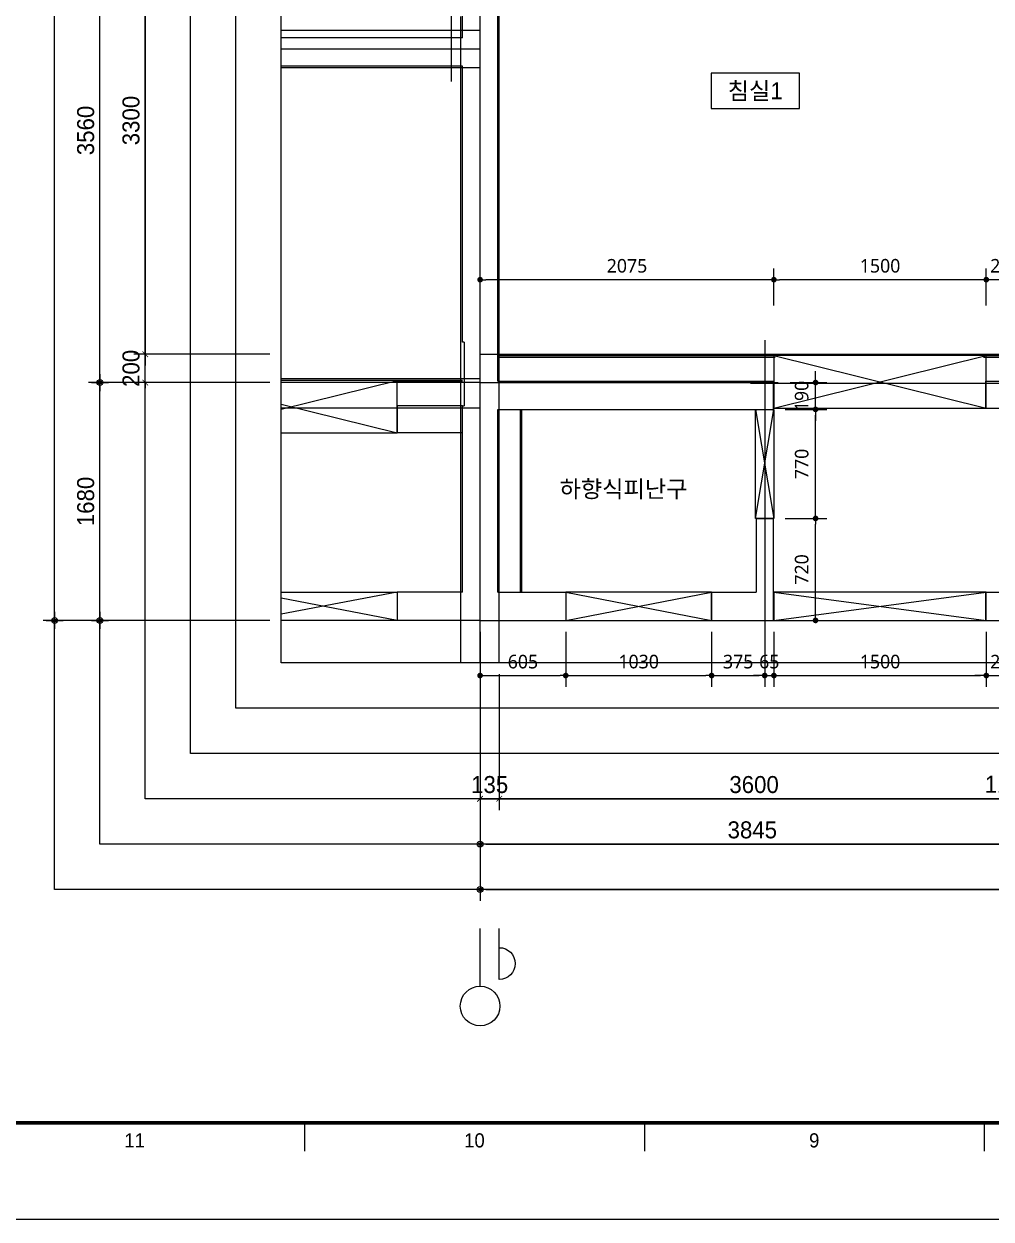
# Model space of a CAD drawing. Header units: millimetres. Extents: x 0 to 92204, y -190080 to 23760.
# Drawn here: x 7658 to 14489, y -23760 to -15320 of the extents above; entities that cross this region are included whole.
import ezdxf
from ezdxf.enums import TextEntityAlignment as Align
from ezdxf.xclip import XClip

# ---------------------------------------------------------------- set-up
doc = ezdxf.new("R2010")
doc.units = ezdxf.units.MM
doc.header["$LTSCALE"] = 100
doc.header["$XCLIPFRAME"] = 0
doc.linetypes.add('AUDIT_D_220706163347-0', pattern=[0])
doc.linetypes.add('CEN', pattern=[62, 60, -1, 0, -1])
doc.layers.get('defpoints').update_dxf_attribs({"color": 139})
for name, color, linetype in [('A-치수', 7, 'AUDIT_D_220706163347-0'), ('AA-BORD-FORM', 7, 'Continuous'), ('AA-BORD-TEXT', 3, 'Continuous'), ('AA-XXXX-DIMS', 7, 'Continuous'), ('CEN_CON', 1, 'CEN'), ('CEN_WALL', 12, 'CEN'), ('CONC', 2, 'Continuous'), ('DIM', 7, 'AUDIT_D_220706163347-0'), ('ELE3_CON', 7, 'Continuous'), ('MC', 135, 'Continuous'), ('WAL', 3, 'Continuous'), ('WAL_DRY', 7, 'Continuous'), ('실명', 3, 'AUDIT_D_220706163347-0'), ('실명박스', 7, 'AUDIT_D_220706163347-0'), ('창호-open', 4, 'Continuous')]:
    doc.layers.add(name, color=color, linetype=linetype)
doc.styles.add('HAUD01', font='Dotum.ttf')
doc.styles.add('맑은 고딕', font='malgun.ttf')
doc.styles.add('맑은고딕', font='malgun.ttf', dxfattribs={"width": 0.9})
doc.dimstyles.new('DIM_40', dxfattribs={"dimscale": 40, "dimtxt": 3, "dimasz": 1, "dimexe": 2, "dimexo": 2, "dimgap": 1, "dimtad": 1, "dimdec": 0, "dimzin": 0, "dimdsep": 46, "dimtxsty": '맑은고딕', "dimblk1": 'DIMDOT', "dimblk2": 'DIMDOT', "dimsah": 1, "dimcen": 0.09, "dimdle": 2, "dimclrd": 7, "dimclre": 7, "dimclrt": 3, "dimadec": 0, "dimazin": 0, "dimtfac": 1, "dimtdec": 0, "dimtix": 1, "dimtmove": 2, "dimatfit": 3, "dimldrblk": 'DIMDOT', "dimfxl": 2, "dimtolj": 1, "dimtzin": 0, "dimarcsym": 0})
doc.dimstyles.new('MCDIM_40', dxfattribs={"dimscale": 40, "dimtxt": 3, "dimasz": 1, "dimexe": 2, "dimexo": 2, "dimgap": 1, "dimtad": 1, "dimdec": 0, "dimzin": 0, "dimdsep": 46, "dimtxsty": '맑은고딕', "dimblk1": 'ARCHTICK', "dimblk2": 'ARCHTICK', "dimsah": 1, "dimcen": 0.09, "dimdle": 2, "dimclrd": 7, "dimclre": 7, "dimclrt": 3, "dimadec": 0, "dimazin": 0, "dimtfac": 1, "dimtdec": 0, "dimtix": 1, "dimtmove": 2, "dimatfit": 3, "dimldrblk": 'ARCHTICK', "dimfxl": 1, "dimtolj": 1, "dimtzin": 0, "dimarcsym": 0})
doc.dimstyles.new('NDIM40-in', dxfattribs={"dimscale": 40, "dimtxt": 2.4, "dimasz": 1, "dimexe": 2, "dimexo": 2, "dimgap": 1.2, "dimtad": 1, "dimdec": 0, "dimrnd": 0.25, "dimzin": 0, "dimdsep": 46, "dimtxsty": '맑은 고딕', "dimblk": 'DOT', "dimcen": 5, "dimclrd": 256, "dimclre": 256, "dimclrt": 3, "dimadec": 0, "dimazin": 0, "dimtfac": 1, "dimtdec": 0, "dimtix": 1, "dimtmove": 2, "dimatfit": 1, "dimldrblk": 'DIMDOT', "dimfxl": 0, "dimtolj": 1, "dimtzin": 0, "dimarcsym": 0})

# ---------------------------------------------------------------- blocks, each defined once
blk = doc.blocks.new('U-76B(기본)', base_point=(218292.1, 9215.4))
at = {"layer": 'CEN_CON'}
for p, q in [((203612.1, 19750.4), (212132.1, 19750.4)), ((203912.1, 19750.4), (203912.1, 8915.4)), ((205592.1, 19750.4), (205592.1, 17645.4))]:
    blk.add_line(p, q, dxfattribs=at)
at = {"layer": 'CEN_WALL'}
for p, q in [((205587.1, 17840.4), (205587.1, 15695.4)), ((205892.1, 17740.4), (203612.1, 17740.4))]:
    blk.add_line(p, q, dxfattribs=at)
at = {"layer": 'CONC'}
for p, q in [((203912.1, 19750.4), (203912.1, 19145.4)), ((204112.1, 19625.4), (204112.1, 19145.4)), ((204112.1, 19625.4), (205402.1, 19625.4)), ((205402.1, 19625.4), (205402.1, 17680.4)), ((205602.1, 19625.4), (205602.1, 17680.4)), ((205602.1, 19625.4), (210137.1, 19625.4)), ((204112.1, 19145.4), (203912.1, 19145.4)), ((203912.1, 18115.4), (203912.1, 17680.4)), ((204112.1, 18115.4), (203912.1, 18115.4)), ((204112.1, 18115.4), (204112.1, 17800.4)), ((204632.1, 17800.4), (204112.1, 17800.4)), ((204632.1, 17800.4), (204632.1, 17680.4)), ((204632.1, 17680.4), (203912.1, 17680.4)), ((205602.1, 17680.4), (205402.1, 17680.4)), ((203912.1, 16180.4), (203912.1, 15805.4)), ((204112.1, 16180.4), (203912.1, 16180.4)), ((204112.1, 16180.4), (204112.1, 16055.4))]:
    blk.add_line(p, q, dxfattribs=at)
at = {"layer": 'ELE3_CON'}
for p, q in [((203912.1, 19145.4), (203912.1, 18115.4)), ((204112.1, 16180.4), (204112.1, 17680.4))]:
    blk.add_line(p, q, dxfattribs=at)
at = {"layer": 'MC'}
for p, q in [((205792.1, 19750.4), (205792.1, 15695.4)), ((203612.1, 19615.4), (212132.1, 19615.4))]:
    blk.add_line(p, q, dxfattribs=at)
at = {"layer": 'WAL'}
for p, q in [((205412.1, 16180.4), (205412.1, 15635.4)), ((205602.1, 16180.4), (205412.1, 16180.4)), ((205602.1, 16180.4), (205602.1, 15825.4))]:
    blk.add_line(p, q, dxfattribs=at)
at = {"layer": 'WAL_DRY'}
for p, q in [((205772.1, 19625.4), (205772.1, 17665.4)), ((205782.1, 19625.4), (205782.1, 17665.4)), ((204112.1, 19465.4), (205402.1, 19465.4)), ((204112.1, 19455.4), (205402.1, 19455.4)), ((205772.1, 16195.4), (205772.1, 15995.4)), ((205782.1, 16195.4), (205782.1, 16005.4))]:
    blk.add_line(p, q, dxfattribs=at)
blk = doc.blocks.new('U-76A(기본)', base_point=(206307.1, 38575.4))
at = {"layer": 'CEN_CON'}
for p, q in [((206307.1, 38275.4), (206307.1, 45600.4)), ((206307.1, 42610.4), (208262.1, 42610.4)), ((206307.1, 38575.4), (220942.1, 38575.4))]:
    blk.add_line(p, q, dxfattribs=at)
at = {"layer": 'CEN_WALL'}
blk.add_line((206307.1, 40075.4), (216702.1, 40075.4), dxfattribs=at)
at = {"layer": 'CONC'}
for p, q in [((206432.1, 42690.4), (206432.1, 44800.4)), ((206432.1, 42690.4), (208152.1, 42690.4)), ((206432.1, 42490.4), (208152.1, 42490.4)), ((206432.1, 40540.4), (206432.1, 42490.4)), ((206419.1, 40540.4), (206419.1, 40090.4)), ((206419.1, 40540.4), (206432.1, 40540.4)), ((206432.1, 40090.4), (206419.1, 40090.4)), ((206432.1, 38775.4), (206432.1, 40090.4)), ((206432.1, 38775.4), (206892.1, 38775.4)), ((206892.1, 38775.4), (206892.1, 38575.4)), ((206307.1, 38575.4), (206892.1, 38575.4))]:
    blk.add_line(p, q, dxfattribs=at)
at = {"layer": 'ELE3_CON'}
blk.add_line((208692.1, 38775.4), (206892.1, 38775.4), dxfattribs=at)
at = {"layer": 'MC'}
for p, q in [((206512.1, 45600.4), (206512.1, 42380.4)), ((206442.1, 38275.4), (206442.1, 42840.4)), ((206307.1, 42740.4), (208262.1, 42740.4)), ((212282.1, 42480.4), (206307.1, 42480.4)), ((206307.1, 40280.4), (216702.1, 40280.4))]:
    blk.add_line(p, q, dxfattribs=at)
at = {"layer": 'WAL'}
for p, q in [((206432.1, 40090.4), (206892.1, 40090.4)), ((206892.1, 40090.4), (206892.1, 39900.4)), ((206432.1, 39900.4), (206892.1, 39900.4))]:
    blk.add_line(p, q, dxfattribs=at)
at = {"layer": 'WAL_DRY'}
for p, q in [((206432.1, 40270.4), (206907.1, 40270.4)), ((206432.1, 40260.4), (206907.1, 40260.4))]:
    blk.add_line(p, q, dxfattribs=at)
blk = doc.blocks.new('DIMDOT')
at = {"layer": 'AA-XXXX-DIMS'}
for p, q in [((-1.5, 0), (1.5, 0)), ((0, -1.5), (0, 1.5))]:
    blk.add_line(p, q, dxfattribs=at)
for radius in [0.5, 0.25]:
    blk.add_circle((0, 0), radius, dxfattribs=at)
blk = doc.blocks.new('*D3030')
at = {"layer": 'defpoints', "color": 0, "transparency": 16777216}
for p in [(7874.9, -28137.1), (9474.9, -28137.1), (9474.9, -43292.1)]:
    blk.add_point(p, dxfattribs=at)
at = {"layer": 'DIM', "color": 7, "lineweight": -2, "transparency": 16777216}
for p, q in [((9394.9, -28137.1), (7794.9, -28137.1)), ((7874.9, -43252.1), (7874.9, -28177.1)), ((9394.9, -43292.1), (7794.9, -43292.1))]:
    blk.add_line(p, q, dxfattribs=at)
at = {"layer": 'DIM', "color": 7, "lineweight": -2, "transparency": 16777216, "xscale": 40, "yscale": 40, "zscale": 40}
for p, rotation in [((7874.9, -28137.1), 90), ((7874.9, -43292.1), 270)]:
    blk.add_blockref('DIMDOT', p, dxfattribs=dict(at, rotation=rotation))
at = {"layer": 'DIM', "color": 3, "transparency": 16777216, "insert": (7772.6, -35834.6), "char_height": 120, "attachment_point": 5, "rotation": 90, "style": 'HAUD01'}
blk.add_mtext('\\A1;15155', dxfattribs=at)
blk = doc.blocks.new('*D3031')
at = {"layer": 'defpoints', "color": 0, "transparency": 16777216}
for p in [(8194.9, -41612.1), (9474.9, -41612.1), (9474.9, -43292.1)]:
    blk.add_point(p, dxfattribs=at)
at = {"layer": 'DIM', "color": 7, "lineweight": -2, "transparency": 16777216}
for p, q in [((9394.9, -41612.1), (8114.9, -41612.1)), ((8194.9, -43252.1), (8194.9, -41652.1)), ((9394.9, -43292.1), (8114.9, -43292.1))]:
    blk.add_line(p, q, dxfattribs=at)
at = {"layer": 'DIM', "color": 7, "lineweight": -2, "transparency": 16777216, "xscale": 40, "yscale": 40, "zscale": 40}
for p, rotation in [((8194.9, -41612.1), 90), ((8194.9, -43292.1), 270)]:
    blk.add_blockref('DIMDOT', p, dxfattribs=dict(at, rotation=rotation))
at = {"layer": 'DIM', "color": 3, "transparency": 16777216, "insert": (8094.8, -42452.1), "char_height": 120, "attachment_point": 5, "rotation": 90, "style": 'HAUD01'}
blk.add_mtext('\\A1;1680', dxfattribs=at)
blk = doc.blocks.new('*D3032')
at = {"layer": 'defpoints', "color": 0, "transparency": 16777216}
for p in [(8194.9, -38052.1), (9474.9, -38052.1), (9474.9, -41612.1)]:
    blk.add_point(p, dxfattribs=at)
at = {"layer": 'DIM', "color": 7, "lineweight": -2, "transparency": 16777216}
for p, q in [((9394.9, -38052.1), (8114.9, -38052.1)), ((8194.9, -41572.1), (8194.9, -38092.1)), ((9394.9, -41612.1), (8114.9, -41612.1))]:
    blk.add_line(p, q, dxfattribs=at)
at = {"layer": 'DIM', "color": 7, "lineweight": -2, "transparency": 16777216, "xscale": 40, "yscale": 40, "zscale": 40}
for p, rotation in [((8194.9, -38052.1), 90), ((8194.9, -41612.1), 270)]:
    blk.add_blockref('DIMDOT', p, dxfattribs=dict(at, rotation=rotation))
at = {"layer": 'DIM', "color": 3, "transparency": 16777216, "insert": (8094.8, -39832.1), "char_height": 120, "attachment_point": 5, "rotation": 90, "style": 'HAUD01'}
blk.add_mtext('\\A1;3560', dxfattribs=at)
blk = doc.blocks.new('*D3046')
at = {"layer": 'defpoints', "color": 0, "transparency": 16777216}
for p in [(10880, -43592.1), (21415, -43592.1), (21415, -45192.1)]:
    blk.add_point(p, dxfattribs=at)
at = {"layer": 'DIM', "color": 7, "lineweight": -2, "transparency": 16777216}
for p, q in [((10880, -43672.1), (10880, -45272.1)), ((21415, -43672.1), (21415, -45272.1)), ((10920, -45192.1), (21375, -45192.1))]:
    blk.add_line(p, q, dxfattribs=at)
at = {"layer": 'DIM', "color": 7, "lineweight": -2, "transparency": 16777216, "xscale": 40, "yscale": 40, "zscale": 40, "rotation": 180}
blk.add_blockref('DIMDOT', (10880, -45192.1), dxfattribs=at)
at = {"layer": 'DIM', "color": 7, "lineweight": -2, "transparency": 16777216, "xscale": 40, "yscale": 40, "zscale": 40}
blk.add_blockref('DIMDOT', (21415, -45192.1), dxfattribs=at)
at = {"layer": 'DIM', "color": 3, "transparency": 16777216, "insert": (16147.5, -45092), "char_height": 120, "attachment_point": 5, "style": 'HAUD01'}
blk.add_mtext('\\A1;10535', dxfattribs=at)
blk = doc.blocks.new('*D3047')
at = {"layer": 'defpoints', "color": 0, "transparency": 16777216}
for p in [(10880, -43592.1), (14725, -43592.1), (14725, -44872.1)]:
    blk.add_point(p, dxfattribs=at)
at = {"layer": 'DIM', "color": 7, "lineweight": -2, "transparency": 16777216}
for p, q in [((10880, -43672.1), (10880, -44952.1)), ((14725, -43672.1), (14725, -44952.1)), ((10920, -44872.1), (14685, -44872.1))]:
    blk.add_line(p, q, dxfattribs=at)
at = {"layer": 'DIM', "color": 7, "lineweight": -2, "transparency": 16777216, "xscale": 40, "yscale": 40, "zscale": 40, "rotation": 180}
blk.add_blockref('DIMDOT', (10880, -44872.1), dxfattribs=at)
at = {"layer": 'DIM', "color": 7, "lineweight": -2, "transparency": 16777216, "xscale": 40, "yscale": 40, "zscale": 40}
blk.add_blockref('DIMDOT', (14725, -44872.1), dxfattribs=at)
at = {"layer": 'DIM', "color": 3, "transparency": 16777216, "insert": (12802.5, -44772), "char_height": 120, "attachment_point": 5, "style": 'HAUD01'}
blk.add_mtext('\\A1;3845', dxfattribs=at)
blk = doc.blocks.new('_ArchTick')
at = {"color": 0, "linetype": 'ByBlock', "const_width": 0.15}
blk.add_lwpolyline([(-0.5, -0.5), (0.5, 0.5)], dxfattribs=at)
blk = doc.blocks.new('*D3050')
at = {"layer": 'defpoints', "color": 0, "transparency": 16777216}
for p in [(10880, -43592.1), (11015, -43592.1), (11015, -44552.1)]:
    blk.add_point(p, dxfattribs=at)
at = {"layer": 'DIM', "color": 7, "lineweight": -2, "transparency": 16777216}
for p, q in [((10880, -43672.1), (10880, -44632.1)), ((11015, -43672.1), (11015, -44632.1)), ((10880, -44552.1), (10840, -44552.1)), ((10880, -44552.1), (11015, -44552.1)), ((11015, -44552.1), (11055, -44552.1))]:
    blk.add_line(p, q, dxfattribs=at)
at = {"layer": 'DIM', "color": 7, "lineweight": -2, "transparency": 16777216, "xscale": 40, "yscale": 40, "zscale": 40}
blk.add_blockref('_ArchTick', (10880, -44552.1), dxfattribs=at)
at = {"layer": 'DIM', "color": 7, "lineweight": -2, "transparency": 16777216, "xscale": 40, "yscale": 40, "zscale": 40, "rotation": 180}
blk.add_blockref('_ArchTick', (11015, -44552.1), dxfattribs=at)
at = {"layer": 'DIM', "color": 3, "transparency": 16777216, "insert": (10947.5, -44452), "char_height": 120, "attachment_point": 5, "style": 'HAUD01'}
blk.add_mtext('\\A1;135', dxfattribs=at)
blk = doc.blocks.new('*D3051')
at = {"layer": 'defpoints', "color": 0, "transparency": 16777216}
for p in [(11015, -43592.1), (14615, -43592.1), (14615, -44552.1)]:
    blk.add_point(p, dxfattribs=at)
at = {"layer": 'DIM', "color": 7, "lineweight": -2, "transparency": 16777216}
for p, q in [((11015, -43672.1), (11015, -44632.1)), ((14615, -43672.1), (14615, -44632.1)), ((10935, -44552.1), (14695, -44552.1))]:
    blk.add_line(p, q, dxfattribs=at)
at = {"layer": 'DIM', "color": 7, "lineweight": -2, "transparency": 16777216, "xscale": 40, "yscale": 40, "zscale": 40, "rotation": 180}
blk.add_blockref('_ArchTick', (11015, -44552.1), dxfattribs=at)
at = {"layer": 'DIM', "color": 7, "lineweight": -2, "transparency": 16777216, "xscale": 40, "yscale": 40, "zscale": 40}
blk.add_blockref('_ArchTick', (14615, -44552.1), dxfattribs=at)
at = {"layer": 'DIM', "color": 3, "transparency": 16777216, "insert": (12815, -44452), "char_height": 120, "attachment_point": 5, "style": 'HAUD01'}
blk.add_mtext('\\A1;3600', dxfattribs=at)
blk = doc.blocks.new('*D3052')
at = {"layer": 'defpoints', "color": 0, "transparency": 16777216}
for p in [(14615, -43592.1), (14725, -43592.1), (14725, -44552.1)]:
    blk.add_point(p, dxfattribs=at)
at = {"layer": 'DIM', "color": 7, "lineweight": -2, "transparency": 16777216}
for p, q in [((14615, -43672.1), (14615, -44632.1)), ((14725, -43672.1), (14725, -44632.1)), ((14535, -44552.1), (14805, -44552.1))]:
    blk.add_line(p, q, dxfattribs=at)
at = {"layer": 'DIM', "color": 7, "lineweight": -2, "transparency": 16777216, "xscale": 40, "yscale": 40, "zscale": 40, "rotation": 180}
blk.add_blockref('_ArchTick', (14615, -44552.1), dxfattribs=at)
at = {"layer": 'DIM', "color": 7, "lineweight": -2, "transparency": 16777216, "xscale": 40, "yscale": 40, "zscale": 40}
blk.add_blockref('_ArchTick', (14725, -44552.1), dxfattribs=at)
at = {"layer": 'DIM', "color": 3, "transparency": 16777216, "insert": (14575.2, -44449.8), "char_height": 120, "attachment_point": 5, "style": 'HAUD01'}
blk.add_mtext('\\A1;110', dxfattribs=at)
blk = doc.blocks.new('중심')
at = {"layer": 'DIM'}
blk.add_line((-350, 0), (0, 0), dxfattribs=at)
blk.add_circle((-470, 0), 120, dxfattribs=at)
blk = doc.blocks.new('*D3072')
at = {"layer": 'defpoints', "color": 0, "transparency": 16777216}
for p in [(9474.9, -38112.1), (8514.9, -41412.1), (9474.9, -41412.1)]:
    blk.add_point(p, dxfattribs=at)
at = {"layer": 'DIM', "color": 7, "lineweight": -2, "transparency": 16777216}
for p, q in [((8514.9, -38032.1), (8514.9, -41492.1)), ((9394.9, -38112.1), (8434.9, -38112.1)), ((9394.9, -41412.1), (8434.9, -41412.1))]:
    blk.add_line(p, q, dxfattribs=at)
at = {"layer": 'DIM', "color": 7, "lineweight": -2, "transparency": 16777216, "xscale": 40, "yscale": 40, "zscale": 40}
for p, rotation in [((8514.9, -38112.1), 90), ((8514.9, -41412.1), 270)]:
    blk.add_blockref('_ArchTick', p, dxfattribs=dict(at, rotation=rotation))
at = {"layer": 'DIM', "color": 3, "transparency": 16777216, "insert": (8414.8, -39762.1), "char_height": 120, "attachment_point": 5, "rotation": 90, "style": 'HAUD01'}
blk.add_mtext('\\A1;3300', dxfattribs=at)
blk = doc.blocks.new('*D3073')
at = {"layer": 'defpoints', "color": 0, "transparency": 16777216}
for p in [(8514.9, -41412.1), (9474.9, -41412.1), (9474.9, -41612.1)]:
    blk.add_point(p, dxfattribs=at)
at = {"layer": 'DIM', "color": 7, "lineweight": -2, "transparency": 16777216}
for p, q in [((9394.9, -41412.1), (8434.9, -41412.1)), ((8514.9, -41412.1), (8514.9, -41372.1)), ((8514.9, -41612.1), (8514.9, -41412.1)), ((9394.9, -41612.1), (8434.9, -41612.1)), ((8514.9, -41612.1), (8514.9, -41652.1))]:
    blk.add_line(p, q, dxfattribs=at)
at = {"layer": 'DIM', "color": 7, "lineweight": -2, "transparency": 16777216, "xscale": 40, "yscale": 40, "zscale": 40}
for p, rotation in [((8514.9, -41412.1), 270), ((8514.9, -41612.1), 90)]:
    blk.add_blockref('_ArchTick', p, dxfattribs=dict(at, rotation=rotation))
at = {"layer": 'DIM', "color": 3, "transparency": 16777216, "insert": (8414.8, -41512.1), "char_height": 120, "attachment_point": 5, "rotation": 90, "style": 'HAUD01'}
blk.add_mtext('\\A1;200', dxfattribs=at)
blk = doc.blocks.new('XR-FORM 청주월명')
at = {"layer": 'AA-BORD-FORM', "color": 2}
for p, q in [((241, 17), (241, 12)), ((301, 17), (301, 12)), ((361, 17), (361, 12))]:
    blk.add_line(p, q, dxfattribs=at)
at = {"layer": 'AA-BORD-FORM', "color": 1}
blk.add_lwpolyline([(0, 0), (841, 0), (841, 594), (0, 594)], close=True, dxfattribs=at)
at = {"layer": 'AA-BORD-FORM', "color": 2, "const_width": 0.682}
blk.add_lwpolyline([(21, 17), (21, 577), (821, 577), (821, 17)], close=True, dxfattribs=at)
at = {"layer": 'AA-BORD-TEXT', "color": 7, "style": 'HAUD01'}
for s, p in [('11', (211, 13.9)), ('10', (271, 13.9)), ('9', (331, 13.9))]:
    blk.add_text(s, height=2.5, dxfattribs=at).set_placement(p, align=Align.MIDDLE_CENTER)
blk = doc.blocks.new('_Dot')
at = {"color": 0, "linetype": 'ByBlock', "lineweight": -2}
blk.add_line((-0.5, 0), (-1, 0), dxfattribs=at)
at = {"color": 0, "linetype": 'ByBlock', "const_width": 0.5}
blk.add_lwpolyline([(-0.25, 0, 1), (0.25, 0, 1)], format="xyb", close=True, dxfattribs=at)
blk = doc.blocks.new('*D220')
at = {"layer": 'defpoints', "color": 0, "transparency": 16777216}
for p in [(10880, -19532.1), (11485, -19532.1), (11485, -19921.4)]:
    blk.add_point(p, dxfattribs=at)
at = {"layer": 'DIM', "lineweight": -2, "transparency": 16777216}
for p, q in [((10880, -19612.1), (10880, -20001.4)), ((11485, -19612.1), (11485, -20001.4)), ((10920, -19921.4), (11445, -19921.4))]:
    blk.add_line(p, q, dxfattribs=at)
at = {"layer": 'DIM', "lineweight": -2, "transparency": 16777216, "xscale": 40, "yscale": 40, "zscale": 40}
for p, rotation in [((10880, -19921.4), 180.000000000011), ((11485, -19921.4), 1.104288585404133e-11)]:
    blk.add_blockref('_Dot', p, dxfattribs=dict(at, rotation=rotation))
at = {"layer": 'DIM', "color": 3, "transparency": 16777216, "insert": (11182.5, -19823.8), "char_height": 96, "attachment_point": 5, "style": '맑은 고딕'}
blk.add_mtext('\\A1;605', dxfattribs=at)
blk = doc.blocks.new('*D221')
at = {"layer": 'defpoints', "color": 0, "transparency": 16777216}
for p in [(11485, -19532.1), (12515, -19532.1), (12515, -19921.4)]:
    blk.add_point(p, dxfattribs=at)
at = {"layer": 'DIM', "lineweight": -2, "transparency": 16777216}
for p, q in [((11485, -19612.1), (11485, -20001.4)), ((12515, -19612.1), (12515, -20001.4)), ((11525, -19921.4), (12475, -19921.4))]:
    blk.add_line(p, q, dxfattribs=at)
at = {"layer": 'DIM', "lineweight": -2, "transparency": 16777216, "xscale": 40, "yscale": 40, "zscale": 40}
for p, rotation in [((11485, -19921.4), 180.000000000011), ((12515, -19921.4), 1.104288585404133e-11)]:
    blk.add_blockref('_Dot', p, dxfattribs=dict(at, rotation=rotation))
at = {"layer": 'DIM', "color": 3, "transparency": 16777216, "insert": (12000, -19823.5), "char_height": 96, "attachment_point": 5, "style": '맑은 고딕'}
blk.add_mtext('\\A1;1030', dxfattribs=at)
blk = doc.blocks.new('*D222')
at = {"layer": 'defpoints', "color": 0, "transparency": 16777216}
for p in [(12515, -19532.1), (12890, -19532.1), (12890, -19921.4)]:
    blk.add_point(p, dxfattribs=at)
at = {"layer": 'DIM', "lineweight": -2, "transparency": 16777216}
for p, q in [((12515, -19612.1), (12515, -20001.4)), ((12890, -19612.1), (12890, -20001.4)), ((12555, -19921.4), (12850, -19921.4))]:
    blk.add_line(p, q, dxfattribs=at)
at = {"layer": 'DIM', "lineweight": -2, "transparency": 16777216, "xscale": 40, "yscale": 40, "zscale": 40}
for p, rotation in [((12515, -19921.4), 180.000000000011), ((12890, -19921.4), 1.104288585404133e-11)]:
    blk.add_blockref('_Dot', p, dxfattribs=dict(at, rotation=rotation))
at = {"layer": 'DIM', "color": 3, "transparency": 16777216, "insert": (12702.5, -19823.8), "char_height": 96, "attachment_point": 5, "style": '맑은 고딕'}
blk.add_mtext('\\A1;375', dxfattribs=at)
blk = doc.blocks.new('*D223')
at = {"layer": 'defpoints', "color": 0, "transparency": 16777216}
for p in [(12890, -19532.1), (12955, -19532.1), (12955, -19921.4)]:
    blk.add_point(p, dxfattribs=at)
at = {"layer": 'DIM', "lineweight": -2, "transparency": 16777216}
for p, q in [((12890, -19612.1), (12890, -20001.4)), ((12955, -19612.1), (12955, -20001.4)), ((12850, -19921.4), (12810, -19921.4)), ((12890, -19921.4), (12955, -19921.4)), ((12995, -19921.4), (13035, -19921.4))]:
    blk.add_line(p, q, dxfattribs=at)
at = {"layer": 'DIM', "lineweight": -2, "transparency": 16777216, "xscale": 40, "yscale": 40, "zscale": 40}
for p, rotation in [((12890, -19921.4), 1.103117597267556e-11), ((12955, -19921.4), 180.000000000011)]:
    blk.add_blockref('_Dot', p, dxfattribs=dict(at, rotation=rotation))
at = {"layer": 'DIM', "color": 3, "transparency": 16777216, "insert": (12922.5, -19823.8), "char_height": 96, "attachment_point": 5, "style": '맑은 고딕'}
blk.add_mtext('\\A1;65', dxfattribs=at)
blk = doc.blocks.new('*D224')
at = {"layer": 'defpoints', "color": 0, "transparency": 16777216}
for p in [(12955, -19532.1), (14455, -19532.1), (14455, -19921.4)]:
    blk.add_point(p, dxfattribs=at)
at = {"layer": 'DIM', "lineweight": -2, "transparency": 16777216}
for p, q in [((12955, -19612.1), (12955, -20001.4)), ((14455, -19612.1), (14455, -20001.4)), ((12995, -19921.4), (14415, -19921.4))]:
    blk.add_line(p, q, dxfattribs=at)
at = {"layer": 'DIM', "lineweight": -2, "transparency": 16777216, "xscale": 40, "yscale": 40, "zscale": 40}
for p, rotation in [((12955, -19921.4), 180.000000000011), ((14455, -19921.4), 1.104288585404133e-11)]:
    blk.add_blockref('_Dot', p, dxfattribs=dict(at, rotation=rotation))
at = {"layer": 'DIM', "color": 3, "transparency": 16777216, "insert": (13705, -19823.5), "char_height": 96, "attachment_point": 5, "style": '맑은 고딕'}
blk.add_mtext('\\A1;1500', dxfattribs=at)
blk = doc.blocks.new('*D225')
at = {"layer": 'defpoints', "color": 0, "transparency": 16777216}
for p in [(14455, -19532.1), (14725, -19532.1), (14725, -19921.4)]:
    blk.add_point(p, dxfattribs=at)
at = {"layer": 'DIM', "lineweight": -2, "transparency": 16777216}
for p, q in [((14455, -19612.1), (14455, -20001.4)), ((14725, -19612.1), (14725, -20001.4)), ((14415, -19921.4), (14375, -19921.4)), ((14455, -19921.4), (14725, -19921.4)), ((14765, -19921.4), (14805, -19921.4))]:
    blk.add_line(p, q, dxfattribs=at)
at = {"layer": 'DIM', "lineweight": -2, "transparency": 16777216, "xscale": 40, "yscale": 40, "zscale": 40}
for p, rotation in [((14455, -19921.4), 1.103117597267556e-11), ((14725, -19921.4), 180.000000000011)]:
    blk.add_blockref('_Dot', p, dxfattribs=dict(at, rotation=rotation))
at = {"layer": 'DIM', "color": 3, "transparency": 16777216, "insert": (14590, -19823.8), "char_height": 96, "attachment_point": 5, "style": '맑은 고딕'}
blk.add_mtext('\\A1;270', dxfattribs=at)
blk = doc.blocks.new('*D254')
at = {"layer": 'defpoints', "color": 0, "transparency": 16777216}
for p in [(12955, -18812.1), (13249.2, -18812.1), (12955, -19532.1)]:
    blk.add_point(p, dxfattribs=at)
at = {"layer": 'DIM', "lineweight": -2, "transparency": 16777216}
for p, q in [((13035, -18812.1), (13329.2, -18812.1)), ((13249.2, -19492.1), (13249.2, -18852.1)), ((13035, -19532.1), (13329.2, -19532.1))]:
    blk.add_line(p, q, dxfattribs=at)
at = {"layer": 'DIM', "lineweight": -2, "transparency": 16777216, "xscale": 40, "yscale": 40, "zscale": 40}
for p, rotation in [((13249.2, -18812.1), 90), ((13249.2, -19532.1), 270)]:
    blk.add_blockref('_Dot', p, dxfattribs=dict(at, rotation=rotation))
at = {"layer": 'DIM', "color": 3, "transparency": 16777216, "insert": (13151.6, -19172.1), "char_height": 96, "attachment_point": 5, "rotation": 90, "style": '맑은 고딕'}
blk.add_mtext('\\A1;720', dxfattribs=at)
blk = doc.blocks.new('*D255')
at = {"layer": 'defpoints', "color": 0, "transparency": 16777216}
for p in [(12955, -18042.1), (13249.2, -18042.1), (12955, -18812.1)]:
    blk.add_point(p, dxfattribs=at)
at = {"layer": 'DIM', "lineweight": -2, "transparency": 16777216}
for p, q in [((13035, -18042.1), (13329.2, -18042.1)), ((13249.2, -18772.1), (13249.2, -18082.1)), ((13035, -18812.1), (13329.2, -18812.1))]:
    blk.add_line(p, q, dxfattribs=at)
at = {"layer": 'DIM', "lineweight": -2, "transparency": 16777216, "xscale": 40, "yscale": 40, "zscale": 40}
for p, rotation in [((13249.2, -18042.1), 90), ((13249.2, -18812.1), 270)]:
    blk.add_blockref('_Dot', p, dxfattribs=dict(at, rotation=rotation))
at = {"layer": 'DIM', "color": 3, "transparency": 16777216, "insert": (13151.6, -18427.1), "char_height": 96, "attachment_point": 5, "rotation": 90, "style": '맑은 고딕'}
blk.add_mtext('\\A1;770', dxfattribs=at)
blk = doc.blocks.new('*D256')
at = {"layer": 'defpoints', "color": 0, "transparency": 16777216}
for p in [(12990, -17852.1), (13249.2, -17852.1), (12955, -18042.1)]:
    blk.add_point(p, dxfattribs=at)
at = {"layer": 'DIM', "lineweight": -2, "transparency": 16777216}
for p, q in [((13249.2, -17812.1), (13249.2, -17772.1)), ((13070, -17852.1), (13329.2, -17852.1)), ((13249.2, -18042.1), (13249.2, -17852.1)), ((13035, -18042.1), (13329.2, -18042.1)), ((13249.2, -18082.1), (13249.2, -18122.1))]:
    blk.add_line(p, q, dxfattribs=at)
at = {"layer": 'DIM', "lineweight": -2, "transparency": 16777216, "xscale": 40, "yscale": 40, "zscale": 40}
for p, rotation in [((13249.2, -17852.1), 270), ((13249.2, -18042.1), 90)]:
    blk.add_blockref('_Dot', p, dxfattribs=dict(at, rotation=rotation))
at = {"layer": 'DIM', "color": 3, "transparency": 16777216, "insert": (13151.3, -17947.1), "char_height": 96, "attachment_point": 5, "rotation": 90, "style": '맑은 고딕'}
blk.add_mtext('\\A1;190', dxfattribs=at)
blk = doc.blocks.new('*D260')
at = {"layer": 'defpoints', "color": 0, "transparency": 16777216}
for p in [(14455, -17126), (14455, -17387.1), (14725, -17387.1)]:
    blk.add_point(p, dxfattribs=at)
at = {"layer": 'DIM', "lineweight": -2, "transparency": 16777216}
for p, q in [((14455, -17307.1), (14455, -17046)), ((14725, -17307.1), (14725, -17046)), ((14415, -17126), (14375, -17126)), ((14725, -17126), (14455, -17126)), ((14765, -17126), (14805, -17126))]:
    blk.add_line(p, q, dxfattribs=at)
at = {"layer": 'DIM', "lineweight": -2, "transparency": 16777216, "xscale": 40, "yscale": 40, "zscale": 40}
blk.add_blockref('_Dot', (14455, -17126), dxfattribs=at)
at = {"layer": 'DIM', "lineweight": -2, "transparency": 16777216, "xscale": 40, "yscale": 40, "zscale": 40, "rotation": 180}
blk.add_blockref('_Dot', (14725, -17126), dxfattribs=at)
at = {"layer": 'DIM', "color": 3, "transparency": 16777216, "insert": (14590, -17028.4), "char_height": 96, "attachment_point": 5, "style": '맑은 고딕'}
blk.add_mtext('\\A1;270', dxfattribs=at)
blk = doc.blocks.new('*D261')
at = {"layer": 'defpoints', "color": 0, "transparency": 16777216}
for p in [(12955, -17126), (12955, -17387.1), (14455, -17387.1)]:
    blk.add_point(p, dxfattribs=at)
at = {"layer": 'DIM', "lineweight": -2, "transparency": 16777216}
for p, q in [((12955, -17307.1), (12955, -17046)), ((14455, -17307.1), (14455, -17046)), ((14415, -17126), (12995, -17126))]:
    blk.add_line(p, q, dxfattribs=at)
at = {"layer": 'DIM', "lineweight": -2, "transparency": 16777216, "xscale": 40, "yscale": 40, "zscale": 40, "rotation": 180}
blk.add_blockref('_Dot', (12955, -17126), dxfattribs=at)
at = {"layer": 'DIM', "lineweight": -2, "transparency": 16777216, "xscale": 40, "yscale": 40, "zscale": 40}
blk.add_blockref('_Dot', (14455, -17126), dxfattribs=at)
at = {"layer": 'DIM', "color": 3, "transparency": 16777216, "insert": (13705, -17028.2), "char_height": 96, "attachment_point": 5, "style": '맑은 고딕'}
blk.add_mtext('\\A1;1500', dxfattribs=at)
blk = doc.blocks.new('*D262')
at = {"layer": 'defpoints', "color": 0, "transparency": 16777216}
for p in [(10880, -17126), (10880, -17387.1), (12955, -17387.1)]:
    blk.add_point(p, dxfattribs=at)
at = {"layer": 'DIM', "lineweight": -2, "transparency": 16777216}
for p, q in [((10880, -17307.1), (10880, -17046)), ((12955, -17307.1), (12955, -17046)), ((12915, -17126), (10920, -17126))]:
    blk.add_line(p, q, dxfattribs=at)
at = {"layer": 'DIM', "lineweight": -2, "transparency": 16777216, "xscale": 40, "yscale": 40, "zscale": 40, "rotation": 180}
blk.add_blockref('_Dot', (10880, -17126), dxfattribs=at)
at = {"layer": 'DIM', "lineweight": -2, "transparency": 16777216, "xscale": 40, "yscale": 40, "zscale": 40}
blk.add_blockref('_Dot', (12955, -17126), dxfattribs=at)
at = {"layer": 'DIM', "color": 3, "transparency": 16777216, "insert": (11917.5, -17028.4), "char_height": 96, "attachment_point": 5, "style": '맑은 고딕'}
blk.add_mtext('\\A1;2075', dxfattribs=at)
blk = doc.blocks.new('DIM-1108')
at = {"layer": 'DIM'}
blk.add_lwpolyline([(11015, -45603.2, -1), (11015, -45827.2), (11015, -45467.2)], format="xyb", dxfattribs=at)
at = {"layer": 'A-치수', "xscale": 1.166666666666675, "yscale": 1.166666666666675, "zscale": 1.166666666666675, "rotation": 90}
blk.add_blockref('중심', (10880, -45467.2), dxfattribs=at)
at = {"layer": 'DIM'}
for base, p1, p2, angle, dimstyle, override, picture, middle in [((7874.9, -28137.1), (9474.9, -43292.1), (9474.9, -28137.1), 90, 'DIM_40', {"dimscale": 40, "dimtxsty": 'HAUD01'}, '*D3030', (7772.6, -35834.6)), ((14725, -44552.1), (14615, -43592.1), (14725, -43592.1), 180, 'MCDIM_40', {"dimtxsty": 'HAUD01'}, '*D3052', (14575.2, -44449.8))]:
    dim = blk.add_linear_dim(base=base, p1=p1, p2=p2, angle=angle, dimstyle=dimstyle, override=override, dxfattribs=at)
    dim.commit()
    dim.dimension.update_dxf_attribs({"geometry": picture, "text_midpoint": middle, "dimtype": 128})
for base, p1, p2, angle, dimstyle, override, picture, middle in [((8194.9, -38052.1), (9474.9, -41612.1), (9474.9, -38052.1), 90, 'DIM_40', {"dimscale": 40, "dimtxsty": 'HAUD01'}, '*D3032', (8094.8, -39832.1)), ((8514.9, -41412.1), (9474.9, -38112.1), (9474.9, -41412.1), 270, 'MCDIM_40', {"dimtxsty": 'HAUD01'}, '*D3072', (8414.8, -39762.1)), ((8514.9, -41412.1), (9474.9, -41612.1), (9474.9, -41412.1), 90, 'MCDIM_40', {"dimtxsty": 'HAUD01'}, '*D3073', (8414.8, -41512.1)), ((8194.9, -41612.1), (9474.9, -43292.1), (9474.9, -41612.1), 90, 'DIM_40', {"dimscale": 40, "dimtxsty": 'HAUD01'}, '*D3031', (8094.8, -42452.1)), ((11015, -44552.1), (10880, -43592.1), (11015, -43592.1), 180, 'MCDIM_40', {"dimtxsty": 'HAUD01'}, '*D3050', (10947.5, -44452)), ((21415, -45192.1), (10880, -43592.1), (21415, -43592.1), 180, 'DIM_40', {"dimscale": 40, "dimtxsty": 'HAUD01'}, '*D3046', (16147.5, -45092)), ((14725, -44872.1), (10880, -43592.1), (14725, -43592.1), 180, 'DIM_40', {"dimscale": 40, "dimtxsty": 'HAUD01'}, '*D3047', (12802.5, -44772)), ((14615, -44552.1), (11015, -43592.1), (14615, -43592.1), 180, 'MCDIM_40', {"dimtxsty": 'HAUD01'}, '*D3051', (12815, -44452))]:
    dim = blk.add_linear_dim(base=base, p1=p1, p2=p2, angle=angle, dimstyle=dimstyle, override=override, dxfattribs=at)
    dim.commit()
    dim.dimension.update_dxf_attribs({"geometry": picture, "text_midpoint": middle})

msp = doc.modelspace()

# ---------------------------------------------------------------- linework, layer by layer
at = {"layer": 'CEN_CON'}
msp.add_line((10880, -17852.1), (9474.9, -17852.1), dxfattribs=at)
at = {"layer": 'defpoints'}
for points in [[(23315, -21432.1), (7874.9, -21432.1), (7874.9, -1905.5), (23315, -1905.5)], [(22995, -21112.1), (8194.9, -21112.1), (8194.9, -2225.5), (22995, -2225.5)], [(22675, -20792.1), (8514.9, -20792.1), (8514.9, -2545.5), (22675, -2545.5)], [(22355, -20472.1), (8834.9, -20472.1), (8834.9, -2865.5), (22355, -2865.5)], [(22035, -20152.1), (9154.9, -20152.1), (9154.9, -3185.5), (22035, -3185.5)], [(21715, -19832.1), (9474.9, -19832.1), (9474.9, -3505.5), (21715, -3505.5)]]:
    msp.add_lwpolyline(points, close=True, dxfattribs=at)
at = {"layer": '실명박스'}
msp.add_lwpolyline([(12511.7, -15666.6), (12511.7, -15916.6), (13137, -15916.6), (13137, -15666.6)], close=True, dxfattribs=at)
at = {"layer": '창호-open'}
for p, q in [((12955, -18032.1), (14455, -17662.1)), ((12955, -17662.1), (14455, -18032.1)), ((9474.9, -18039.4), (10295, -17837.1)), ((9474.9, -18004.8), (10295, -18207.1)), ((12825, -18812.1), (12955, -18042.1)), ((12825, -18042.1), (12955, -18812.1)), ((10295, -19332.1), (9474.9, -19488.3)), ((10295, -19532.1), (9474.9, -19375.9)), ((11485, -19532.1), (12515, -19332.1)), ((11485, -19332.1), (12515, -19532.1)), ((12955, -19332.1), (14455, -19532.1)), ((12955, -19532.1), (14455, -19332.1))]:
    msp.add_line(p, q, dxfattribs=at)
for points in [[(12955, -18032.1), (14455, -18032.1), (14455, -17662.1), (12955, -17662.1)], [(12955, -18812.1), (12825, -18812.1), (12825, -18042.1), (12955, -18042.1)], [(11485, -19532.1), (12515, -19532.1), (12515, -19332.1), (11485, -19332.1)], [(12955, -19532.1), (14455, -19532.1), (14455, -19332.1), (12955, -19332.1)]]:
    msp.add_lwpolyline(points, close=True, dxfattribs=at)
for points in [[(9474.9, -18207.1), (10295, -18207.1), (10295, -17837.1), (9474.9, -17837.1)], [(9474.9, -19332.1), (10295, -19332.1), (10295, -19532.1), (9474.9, -19532.1)]]:
    msp.add_lwpolyline(points, dxfattribs=at)

# ---------------------------------------------------------------- block references
msp.add_blockref('DIM-1108', (0, 23760))
at = {"xscale": 40, "yscale": 40, "zscale": 40}
msp.add_blockref('XR-FORM 청주월명', (0, -23760), dxfattribs=at)
at = {"rotation": 90}
msp.add_blockref('U-76B(기본)', (21415, -5152.1), dxfattribs=at)
ref = msp.add_blockref('U-76A(기본)', (10880, -19532.1), dxfattribs=dict(xscale=-1))
XClip(ref).set_block_clipping_path([(195472.1148688775, 38275.3918016901), (207712.2513423408, 54601.9840850835)])

# ---------------------------------------------------------------- texts
at = {"layer": '실명', "style": 'HAUD01'}
for s, p in [('침실1', (12823.3, -15789.8)), ('하향식피난구', (11892.7, -18602.2))]:
    msp.add_text(s, height=120, dxfattribs=at).set_placement(p, align=Align.MIDDLE)

# ---------------------------------------------------------------- dimensions: what is measured, and where the dimension line sits
at = {"layer": 'DIM'}
for base, p1, p2, picture, middle in [((12955, -17126), (14455, -17387.1), (12955, -17387.1), '*D261', (13705, -17028.2)), ((10880, -17126), (12955, -17387.1), (10880, -17387.1), '*D262', (11917.5, -17028.4)), ((14455, -17126), (14725, -17387.1), (14455, -17387.1), '*D260', (14590, -17028.4))]:
    dim = msp.add_linear_dim(base=base, p1=p1, p2=p2, dimstyle='NDIM40-in', override={"dimscale": 40}, dxfattribs=at)
    dim.commit()
    dim.dimension.update_dxf_attribs({"geometry": picture, "text_midpoint": middle})
for base, p1, p2, angle, picture, middle in [((13249.2, -17852.1), (12955, -18042.1), (12990, -17852.1), 270, '*D256', (13151.3, -17947.1)), ((13249.2, -18042.1), (12955, -18812.1), (12955, -18042.1), 270, '*D255', (13151.6, -18427.1)), ((13249.2, -18812.1), (12955, -19532.1), (12955, -18812.1), 270, '*D254', (13151.6, -19172.1)), ((11485, -19921.4), (10880, -19532.1), (11485, -19532.1), 180, '*D220', (11182.5, -19823.8)), ((12515, -19921.4), (11485, -19532.1), (12515, -19532.1), 180, '*D221', (12000, -19823.5)), ((12890, -19921.4), (12515, -19532.1), (12890, -19532.1), 180, '*D222', (12702.5, -19823.8)), ((12955, -19921.4), (12890, -19532.1), (12955, -19532.1), 180, '*D223', (12922.5, -19823.8)), ((14455, -19921.4), (12955, -19532.1), (14455, -19532.1), 180, '*D224', (13705, -19823.5)), ((14725, -19921.4), (14455, -19532.1), (14725, -19532.1), 180, '*D225', (14590, -19823.8))]:
    dim = msp.add_linear_dim(base=base, p1=p1, p2=p2, angle=angle, dimstyle='NDIM40-in', override={"dimscale": 40}, dxfattribs=at)
    dim.commit()
    dim.dimension.update_dxf_attribs({"geometry": picture, "text_midpoint": middle})

doc.saveas('drawing.dxf')
